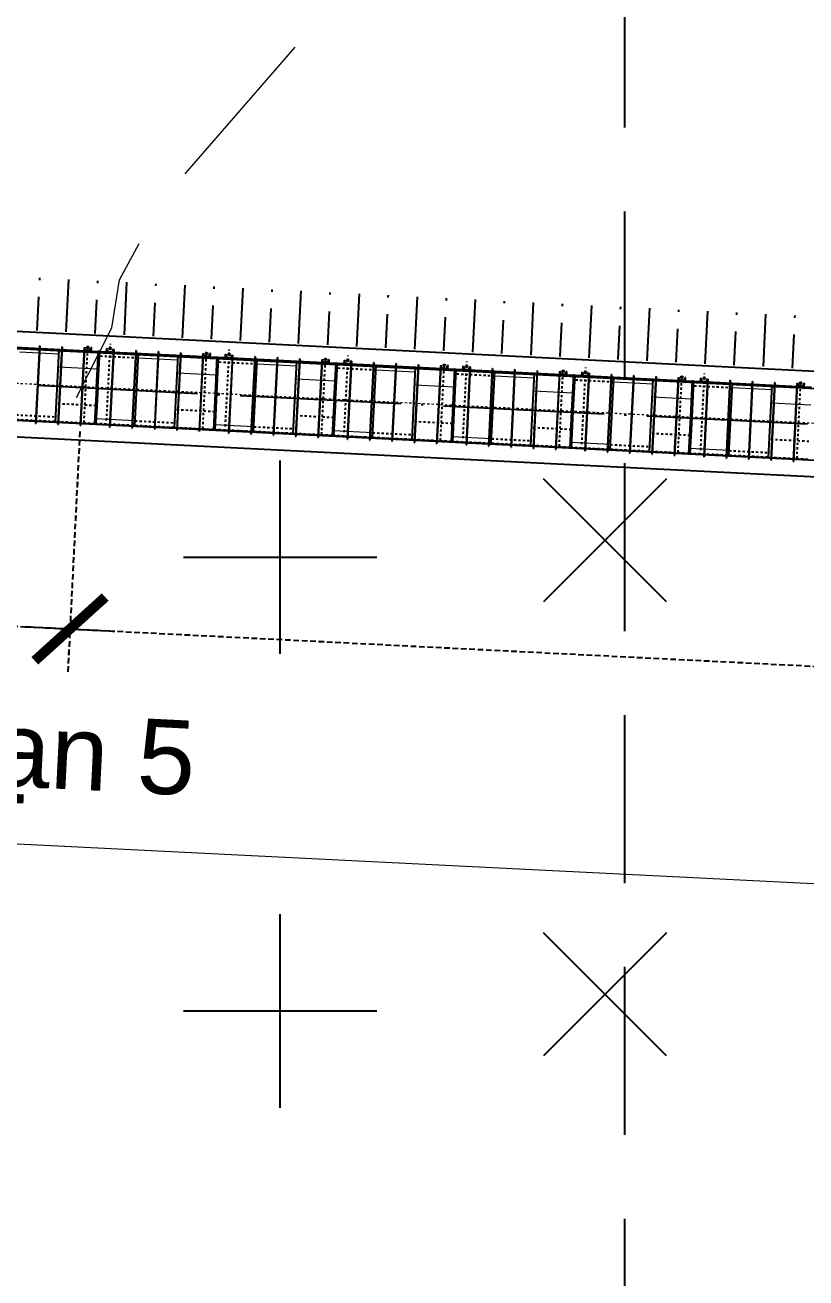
# Model space of a CAD drawing. Header units: inches. Extents: x 444671 to 463716, y 1783086 to 1794968.
# Drawn here: x 457645.7 to 457680.6, y 1787088.2 to 1787144.2 of the extents above; entities that cross this region are included whole.
import ezdxf

# ---------------------------------------------------------------- set-up
doc = ezdxf.new("R2010")
doc.units = ezdxf.units.IN
doc.header["$MEASUREMENT"] = 0
for name, pattern in [('ACAD_ISO04W100', [30, 24, -3, 0, -3]), ('CENTER', [2, 1.25, -0.25, 0.25, -0.25]), ('DASHED', [0.75, 0.5, -0.25]), ('DASHED2', [9.525, 6.35, -3.175]), ('HIDDEN', [0.375, 0.25, -0.125])]:
    doc.linetypes.add(name, pattern=pattern)
for name, color, linetype in [('4', 4, 'Continuous'), ('Bao', 137, 'Continuous'), ('CONGTRINH', 2, 'Continuous'), ('CTTRINH', 4, 'Continuous'), ('Dong', 252, 'HIDDEN'), ('KHUAT', 8, 'DASHED2'), ('Tam', 1, 'CENTER'), ('Thachhoc', 125, 'Continuous'), ('Tim', 1, 'ACAD_ISO04W100')]:
    doc.layers.add(name, color=color, linetype=linetype)
for name, color, linetype, lineweight in [('KYHIEU', 7, 'Continuous', 15), ('manh', 128, 'Continuous', 15), ('Texdoi', 40, 'Continuous', 15)]:
    doc.layers.add(name, color=color, linetype=linetype, lineweight=lineweight)
doc.styles.add('VNARIAL', font='')
doc.styles.get('VNARIAL').set_extended_font_data('.VnArial')
doc.linetypes.add('NEN_DA1', pattern='A,1.5,-0.15,["Y",Standard,S=0.2,R=0,X=-0.15,Y=-0.2],-0.005', length=1.655)
doc.dimstyles.new('1-1', dxfattribs={"dimtxt": 2, "dimasz": 2.5, "dimexe": 1, "dimexo": 0, "dimgap": 1, "dimtad": 1, "dimtoh": 1, "dimdec": 0, "dimzin": 0, "dimdsep": 46, "dimtxsty": 'Standard', "dimcen": 0.09, "dimclrd": 3, "dimclre": 3, "dimclrt": 4, "dimadec": 0, "dimazin": 0, "dimtfac": 1, "dimtdec": 0, "dimtmove": 0, "dimatfit": 0, "dimfxl": 0, "dimtolj": 1, "dimtzin": 0, "dimarcsym": 0})
doc.dimstyles.new('D2000', dxfattribs={"dimscale": 2, "dimtxt": 2, "dimasz": 1.5, "dimexe": 1, "dimexo": 1, "dimgap": 1, "dimtad": 1, "dimzin": 1, "dimdsep": 46, "dimtxsty": 'VNARIAL', "dimblk": 'ARCHTICK', "dimcen": 1.5, "dimdle": 1, "dimclrd": 140, "dimclre": 140, "dimclrt": 3, "dimadec": 0, "dimazin": 3, "dimtfac": 1, "dimtix": 1, "dimtmove": 2, "dimatfit": 3, "dimfxl": 0, "dimtolj": 1, "dimtzin": 0, "dimarcsym": 0})

# ---------------------------------------------------------------- blocks, each defined once
blk = doc.blocks.new('*D147')
at = {"layer": 'Bao', "color": 3, "lineweight": -2, "ltscale": 0.2, "transparency": 16777216}
for p, q in [((-579388, 29016), (-580498, 6848)), ((-340377, 17046), (-341488, -5121)), ((-576253, 8305), (-345566, -3248))]:
    blk.add_line(p, q, dxfattribs=at)
at = {"layer": 'Bao', "color": 3, "ltscale": 0.2, "transparency": 16777216}
for points in [[(-576219, 8998), (-576288, 7611), (-580415, 8513)], [(-345531, -2555), (-345600, -3942), (-341404, -3457)]]:
    blk.add_solid(points, dxfattribs=at)
at = {"layer": 'Defpoints', "color": 0, "ltscale": 0.2, "transparency": 16777216}
for p in [(-579388, 29016), (-340377, 17046), (-341404, -3457)]:
    blk.add_point(p, dxfattribs=at)
at = {"layer": 'Bao', "color": 4, "ltscale": 0.2, "transparency": 16777216, "insert": (-460717, 6365), "char_height": 3333.33, "attachment_point": 5, "rotation": 357.133}
blk.add_mtext('\\A1;{\\f.VnArial|b0|i0|c0|p34;Ph©n ®o¹n 5}', dxfattribs=at)
blk = doc.blocks.new('_ArchTick')
at = {"color": 0, "linetype": 'ByBlock', "const_width": 0.15}
blk.add_lwpolyline([(-0.5, -0.5), (0.5, 0.5)], dxfattribs=at)
blk = doc.blocks.new('*D114')
at = {"layer": 'Defpoints', "color": 0, "transparency": 16777216}
for p in [(457648.236, 1787128.02), (457760.439, 1787122.401), (457759.897, 1787111.585)]:
    blk.add_point(p, dxfattribs=at)
at = {"layer": 'Dong', "color": 140, "lineweight": -2, "transparency": 16777216}
for p, q in [((457648.136, 1787126.023), (457647.595, 1787115.206)), ((457760.339, 1787120.404), (457759.797, 1787109.587)), ((457645.697, 1787117.304), (457761.894, 1787111.485))]:
    blk.add_line(p, q, dxfattribs=at)
at = {"layer": 'Dong', "color": 140, "lineweight": -2, "transparency": 16777216, "xscale": 3, "yscale": 3, "zscale": 3}
for p, rotation in [((457647.695, 1787117.204), 177.1329963130595), ((457759.897, 1787111.585), 357.1329963130594)]:
    blk.add_blockref('_ArchTick', p, dxfattribs=dict(at, rotation=rotation))
at = {"layer": 'Dong', "color": 3, "transparency": 16777216, "insert": (457703.998, 1787118.433), "char_height": 4, "attachment_point": 5, "rotation": 357.133, "style": 'VNARIAL'}
blk.add_mtext('\\A1;112.34', dxfattribs=at)
blk = doc.blocks.new('*D128')
at = {"layer": 'Defpoints', "color": 0, "transparency": 16777216}
for p in [(457521.427, 1787134.354), (457648.236, 1787128.02), (457647.696, 1787117.204)]:
    blk.add_point(p, dxfattribs=at)
at = {"layer": 'Dong', "color": 140, "lineweight": -2, "transparency": 16777216}
for p, q in [((457521.328, 1787132.357), (457520.787, 1787121.54)), ((457648.137, 1787126.023), (457647.596, 1787115.206)), ((457518.89, 1787123.638), (457649.694, 1787117.104))]:
    blk.add_line(p, q, dxfattribs=at)
at = {"layer": 'Dong', "color": 140, "lineweight": -2, "transparency": 16777216, "xscale": 3, "yscale": 3, "zscale": 3}
for p, rotation in [((457520.887, 1787123.538), 177.1404552488368), ((457647.696, 1787117.204), 357.1404552488368)]:
    blk.add_blockref('_ArchTick', p, dxfattribs=dict(at, rotation=rotation))
at = {"layer": 'Dong', "color": 3, "transparency": 16777216, "insert": (457584.493, 1787124.408), "char_height": 4, "attachment_point": 5, "rotation": 357.1405, "style": 'VNARIAL'}
blk.add_mtext('\\A1;126.97', dxfattribs=at)
blk = doc.blocks.new('A$C491C4D06')
at = {"layer": 'Bao'}
for p, q in [((-457114.1, 24512.6), (-451834.7, 24248.2)), ((-454487.4, 24501.2), (-454473.4, 24500.5)), ((-453764.4, 21104.8), (-453602.5, 24336.7)), ((-453488.6, 24451.2), (-453474.6, 24450.5)), ((-452489.9, 24401.1), (-452475.9, 24400.4)), ((-452474.4, 24430.4), (-452481.9, 24280.6)), ((-452182.3, 24265.6), (-452174.8, 24415.4)), ((-452154.8, 24414.4), (-452174.8, 24415.4)), ((-452162.3, 24264.6), (-452154.8, 24414.4)), ((-451862.2, 24259.6), (-451943.5, 22635.6)), ((-451915.7, 22630.2), (-451834.7, 24248.2)), ((-451802.2, 24256.6), (-451883.6, 22632.6)), ((-451862.2, 24259.6), (-451802.2, 24256.6)), ((-451802.7, 24246.6), (-446523.4, 23982.2)), ((-451491.6, 24381.2), (-451499.1, 24231.4)), ((-451491.6, 24381.2), (-451471.6, 24380.2)), ((-451471.6, 24380.2), (-451479.2, 24230.4)), ((-451179.5, 24215.4), (-451172, 24365.2)), ((-451173.5, 24335.2), (-451159.5, 24334.5)), ((-450220.8, 20927.3), (-450058.9, 24159.3)), ((-450174.8, 24285.2), (-450160.8, 24284.5)), ((-449176, 24235.2), (-449162, 24234.5)), ((-448453, 20838.8), (-448291.1, 24070.7)), ((-448177.3, 24185.2), (-448163.3, 24184.5)), ((-447178.5, 24135.1), (-447164.5, 24134.4)), ((-447163, 24164.4), (-447170.6, 24014.6)), ((-446870.9, 23999.6), (-446863.4, 24149.4)), ((-446843.4, 24148.4), (-446863.4, 24149.4)), ((-446851, 23998.6), (-446843.4, 24148.4)), ((-446180.3, 24115.2), (-446187.8, 23965.4)), ((-446180.3, 24115.2), (-446160.3, 24114.2)), ((-446160.3, 24114.2), (-446167.8, 23964.4)), ((-445868.2, 23949.4), (-445860.7, 24099.2)), ((-445862.2, 24069.2), (-445848.2, 24068.5)), ((-446550.8, 23993.6), (-446632.2, 22369.6)), ((-446604.4, 22364.2), (-446523.4, 23982.2)), ((-446490.9, 23990.6), (-446572.2, 22366.6)), ((-446550.8, 23993.6), (-446490.9, 23990.6)), ((-446491.4, 23980.6), (-441212, 23716.2)), ((-444909.5, 20661.3), (-444747.6, 23893.3)), ((-444863.4, 24019.2), (-444849.5, 24018.5)), ((-443864.7, 23969.2), (-443850.7, 23968.5)), ((-443141.7, 20572.8), (-442979.8, 23804.7)), ((-442865.9, 23919.2), (-442852, 23918.5)), ((-441867.2, 23869.1), (-441853.2, 23868.4)), ((-441851.7, 23898.4), (-441859.2, 23748.6)), ((-441559.6, 23733.6), (-441552.1, 23883.4)), ((-441532.1, 23882.4), (-441552.1, 23883.4)), ((-441539.6, 23732.6), (-441532.1, 23882.4)), ((-441239.5, 23727.6), (-441320.8, 22103.6)), ((-441293.1, 22098.2), (-441212, 23716.2)), ((-441179.6, 23724.6), (-441260.9, 22100.6)), ((-441239.5, 23727.6), (-441179.6, 23724.6)), ((-441180.1, 23714.6), (-435900.7, 23450.2)), ((-440868.9, 23849.2), (-440876.4, 23699.4)), ((-440868.9, 23849.2), (-440849, 23848.2)), ((-440849, 23848.2), (-440856.5, 23698.4)), ((-440556.8, 23683.4), (-440549.3, 23833.2)), ((-440550.8, 23803.2), (-440536.9, 23802.5)), ((-439598.1, 20395.3), (-439436.2, 23627.3)), ((-439552.1, 23753.2), (-439538.1, 23752.5)), ((-438553.3, 23703.2), (-438539.4, 23702.5)), ((-437830.3, 20306.8), (-437668.5, 23538.7)), ((-437554.6, 23653.2), (-437540.6, 23652.5)), ((-436555.8, 23603.2), (-436541.9, 23602.5)), ((-436540.4, 23632.4), (-436547.9, 23482.6)), ((-436248.2, 23467.6), (-436240.7, 23617.4)), ((-436220.8, 23616.4), (-436240.7, 23617.4)), ((-436228.3, 23466.6), (-436220.8, 23616.4)), ((-435557.6, 23583.2), (-435565.1, 23433.4)), ((-435557.6, 23583.2), (-435537.6, 23582.2)), ((-435537.6, 23582.2), (-435545.1, 23432.4)), ((-435245.5, 23417.4), (-435238, 23567.2)), ((-435239.5, 23537.2), (-435225.5, 23536.5)), ((-435928.1, 23461.6), (-436009.5, 21837.6)), ((-435981.7, 21832.2), (-435900.7, 23450.2)), ((-435868.2, 23458.6), (-435949.5, 21834.6)), ((-435928.1, 23461.6), (-435868.2, 23458.6)), ((-435868.7, 23448.6), (-430589.3, 23184.2)), ((-434286.8, 20129.3), (-434124.9, 23361.3)), ((-434240.7, 23487.2), (-434226.8, 23486.5)), ((-433242, 23437.2), (-433228, 23436.5)), ((-432519, 20040.8), (-432357.1, 23272.7)), ((-432243.2, 23387.2), (-432229.3, 23386.5)), ((-431244.5, 23337.2), (-431230.5, 23336.5)), ((-431229, 23366.4), (-431236.5, 23216.6)), ((-430936.9, 23201.6), (-430929.4, 23351.4)), ((-430909.4, 23350.4), (-430929.4, 23351.4)), ((-430916.9, 23200.6), (-430909.4, 23350.4)), ((-430616.8, 23195.6), (-430698.1, 21571.6)), ((-430670.4, 21566.2), (-430589.3, 23184.2)), ((-430556.9, 23192.6), (-430638.2, 21568.6)), ((-430616.8, 23195.6), (-430556.9, 23192.6)), ((-430557.4, 23182.6), (-425278, 22918.2)), ((-430246.2, 23317.2), (-430253.8, 23167.4)), ((-430246.2, 23317.2), (-430226.3, 23316.2)), ((-430226.3, 23316.2), (-430233.8, 23166.4)), ((-429934.2, 23151.4), (-429926.6, 23301.2)), ((-429928.2, 23271.2), (-429914.2, 23270.5)), ((-428975.4, 19863.3), (-428813.6, 23095.3)), ((-428929.4, 23221.2), (-428915.4, 23220.5)), ((-427930.7, 23171.2), (-427916.7, 23170.5)), ((-427207.6, 19774.8), (-427045.8, 23006.7)), ((-426931.9, 23121.2), (-426917.9, 23120.5)), ((-425933.2, 23071.2), (-425919.2, 23070.5)), ((-425917.7, 23100.4), (-425925.2, 22950.6)), ((-425625.6, 22935.6), (-425618, 23085.4)), ((-425598.1, 23084.4), (-425618, 23085.4)), ((-425605.6, 22934.6), (-425598.1, 23084.4)), ((-424934.9, 23051.2), (-424942.4, 22901.4)), ((-424934.9, 23051.2), (-424914.9, 23050.2)), ((-424914.9, 23050.2), (-424922.4, 22900.4)), ((-424622.8, 22885.4), (-424615.3, 23035.2)), ((-424616.8, 23005.2), (-424602.8, 23004.5)), ((-423618.1, 22955.2), (-423604.1, 22954.5)), ((-451939.7, 22631.4), (-452021, 21007.4)), ((-451907.5, 22633.8), (-451989.3, 21001.9)), ((-451879.8, 22628.4), (-451961.1, 21004.4)), ((-451943.5, 22635.6), (-451883.6, 22632.6)), ((-451939.7, 22631.4), (-451879.8, 22628.4)), ((-451907.7, 22629.8), (-451907.6, 22631.8)), ((-425305.5, 22929.6), (-425386.8, 21305.6)), ((-425359, 21300.2), (-425278, 22918.2)), ((-425245.5, 22926.6), (-425326.9, 21302.6)), ((-425305.5, 22929.6), (-425245.5, 22926.6)), ((-425246, 22916.6), (-419966.6, 22652.2)), ((-423664.1, 19597.3), (-423502.2, 22829.3)), ((-422619.3, 22905.2), (-422605.3, 22904.5)), ((-421896.3, 19508.8), (-421734.4, 22740.7)), ((-421620.6, 22855.2), (-421606.6, 22854.5)), ((-420621.8, 22805.2), (-420607.8, 22804.5)), ((-420606.3, 22834.4), (-420613.8, 22684.6)), ((-420314.2, 22669.6), (-420306.7, 22819.4)), ((-420286.7, 22818.4), (-420306.7, 22819.4)), ((-420294.2, 22668.6), (-420286.7, 22818.4)), ((-446628.4, 22365.4), (-446709.7, 20741.4)), ((-446596.2, 22367.8), (-446677.9, 20735.9)), ((-446568.4, 22362.4), (-446649.8, 20738.4)), ((-446632.2, 22369.6), (-446572.2, 22366.6)), ((-446628.4, 22365.4), (-446568.4, 22362.4)), ((-446596.4, 22363.8), (-446596.3, 22365.8)), ((-441317, 22099.4), (-441398.4, 20475.4)), ((-441284.9, 22101.8), (-441366.6, 20469.9)), ((-441257.1, 22096.4), (-441338.4, 20472.4)), ((-441320.8, 22103.6), (-441260.9, 22100.6)), ((-441317, 22099.4), (-441257.1, 22096.4)), ((-441285.1, 22097.8), (-441285, 22099.8)), ((-436005.7, 21833.4), (-436087, 20209.5)), ((-435973.5, 21835.8), (-436055.3, 20203.9)), ((-435945.8, 21830.4), (-436027.1, 20206.5)), ((-436009.5, 21837.6), (-435949.5, 21834.6)), ((-436005.7, 21833.4), (-435945.8, 21830.4)), ((-435973.7, 21831.8), (-435973.6, 21833.8)), ((-457299.9, 21281.8), (-452020.5, 21017.4)), ((-430694.3, 21567.4), (-430775.7, 19943.5)), ((-430662.2, 21569.8), (-430743.9, 19937.9)), ((-430634.4, 21564.4), (-430715.7, 19940.5)), ((-430698.1, 21571.6), (-430638.2, 21568.6)), ((-430694.3, 21567.4), (-430634.4, 21564.4)), ((-430662.4, 21565.8), (-430662.3, 21567.8)), ((-425383, 21301.4), (-425464.3, 19677.5)), ((-425350.8, 21303.8), (-425432.6, 19671.9)), ((-425323.1, 21298.4), (-425404.4, 19674.5)), ((-425386.8, 21305.6), (-425326.9, 21302.6)), ((-425383, 21301.4), (-425323.1, 21298.4)), ((-425351, 21299.8), (-425350.9, 21301.8)), ((-454661.2, 21029.5), (-454647.3, 21028.8)), ((-453662.5, 20979.5), (-453648.5, 20978.8)), ((-452663.7, 20929.5), (-452649.8, 20928.8)), ((-452021, 21007.4), (-451961.1, 21004.4)), ((-451988.6, 21015.8), (-446709.2, 20751.4)), ((-451347.4, 20863.6), (-451333.4, 20862.9)), ((-450348.6, 20813.6), (-450334.7, 20812.9)), ((-449349.9, 20763.5), (-449335.9, 20762.8)), ((-448351.2, 20713.5), (-448337.2, 20712.8)), ((-446709.7, 20741.4), (-446649.8, 20738.4)), ((-446677.2, 20749.8), (-441397.9, 20485.4)), ((-447352.4, 20663.5), (-447338.4, 20662.8)), ((-446036.1, 20597.6), (-446022.1, 20596.9)), ((-445037.3, 20547.6), (-445023.3, 20546.9)), ((-444038.6, 20497.5), (-444024.6, 20496.8)), ((-443039.8, 20447.5), (-443025.8, 20446.8)), ((-442041.1, 20397.5), (-442027.1, 20396.8)), ((-441398.4, 20475.4), (-441338.4, 20472.4)), ((-441365.9, 20483.8), (-436086.5, 20219.4)), ((-440724.7, 20331.6), (-440710.7, 20330.9)), ((-439726, 20281.6), (-439712, 20280.9)), ((-438727.2, 20231.5), (-438713.2, 20230.8)), ((-437728.5, 20181.5), (-437714.5, 20180.8)), ((-436087, 20209.5), (-436027.1, 20206.5)), ((-436054.6, 20217.9), (-430775.2, 19953.4)), ((-436729.7, 20131.5), (-436715.7, 20130.8)), ((-435413.4, 20065.6), (-435399.4, 20064.9)), ((-434414.6, 20015.6), (-434400.6, 20014.9)), ((-433415.9, 19965.5), (-433401.9, 19964.8)), ((-432417.1, 19915.5), (-432403.1, 19914.8)), ((-431418.4, 19865.5), (-431404.4, 19864.8)), ((-430775.7, 19943.5), (-430715.7, 19940.5)), ((-430743.2, 19951.9), (-425463.8, 19687.4)), ((-430102, 19799.6), (-430088, 19798.9)), ((-429103.3, 19749.6), (-429089.3, 19748.9)), ((-428104.5, 19699.6), (-428090.5, 19698.9)), ((-427105.8, 19649.5), (-427091.8, 19648.8)), ((-426107, 19599.5), (-426093, 19598.8)), ((-425464.3, 19677.5), (-425404.4, 19674.5)), ((-425431.9, 19685.9), (-420152.5, 19421.5)), ((-424790.7, 19533.6), (-424776.7, 19532.9)), ((-423791.9, 19483.6), (-423777.9, 19482.9)), ((-422793.2, 19433.6), (-422779.2, 19432.9)), ((-421794.4, 19383.5), (-421780.5, 19382.8)), ((-420795.7, 19333.5), (-420781.7, 19332.8))]:
    blk.add_line(p, q, dxfattribs=at)
at = {"layer": 'Bao', "ltscale": 0.2}
for p, q in [((-454487.4, 24501.2), (-454661.2, 21029.5)), ((-454473.4, 24500.5), (-454647.3, 21028.8)), ((-453488.6, 24451.2), (-453662.5, 20979.5)), ((-453474.6, 24450.5), (-453648.5, 20978.8)), ((-452489.9, 24401.1), (-452663.7, 20929.5)), ((-452475.9, 24400.4), (-452649.8, 20928.8)), ((-451826.7, 24247.8), (-451802.7, 24246.6)), ((-451173.5, 24335.2), (-451347.4, 20863.6)), ((-451159.5, 24334.5), (-451333.4, 20862.9)), ((-450174.8, 24285.2), (-450348.6, 20813.6)), ((-450160.8, 24284.5), (-450334.7, 20812.9)), ((-449176, 24235.2), (-449349.9, 20763.5)), ((-449162, 24234.5), (-449335.9, 20762.8)), ((-448177.3, 24185.2), (-448351.2, 20713.5)), ((-448163.3, 24184.5), (-448337.2, 20712.8)), ((-447178.5, 24135.1), (-447352.4, 20663.5)), ((-447164.5, 24134.4), (-447338.4, 20662.8)), ((-445862.2, 24069.2), (-446036.1, 20597.6)), ((-445848.2, 24068.5), (-446022.1, 20596.9)), ((-446515.4, 23981.8), (-446491.4, 23980.6)), ((-444863.4, 24019.2), (-445037.3, 20547.6)), ((-444849.5, 24018.5), (-445023.3, 20546.9)), ((-443864.7, 23969.2), (-444038.6, 20497.5)), ((-443850.7, 23968.5), (-444024.6, 20496.8)), ((-442865.9, 23919.2), (-443039.8, 20447.5)), ((-442852, 23918.5), (-443025.8, 20446.8)), ((-441867.2, 23869.1), (-442041.1, 20397.5)), ((-441853.2, 23868.4), (-442027.1, 20396.8)), ((-441204, 23715.8), (-441180.1, 23714.6)), ((-440550.8, 23803.2), (-440724.7, 20331.6)), ((-440536.9, 23802.5), (-440710.7, 20330.9)), ((-439552.1, 23753.2), (-439726, 20281.6)), ((-439538.1, 23752.5), (-439712, 20280.9)), ((-438553.3, 23703.2), (-438727.2, 20231.5)), ((-438539.4, 23702.5), (-438713.2, 20230.8)), ((-437554.6, 23653.2), (-437728.5, 20181.5)), ((-437540.6, 23652.5), (-437714.5, 20180.8)), ((-436555.8, 23603.2), (-436729.7, 20131.5)), ((-436541.9, 23602.5), (-436715.7, 20130.8)), ((-435239.5, 23537.2), (-435413.4, 20065.6)), ((-435225.5, 23536.5), (-435399.4, 20064.9)), ((-435892.7, 23449.8), (-435868.7, 23448.6)), ((-434240.7, 23487.2), (-434414.6, 20015.6)), ((-434226.8, 23486.5), (-434400.6, 20014.9)), ((-433242, 23437.2), (-433415.9, 19965.5)), ((-433228, 23436.5), (-433401.9, 19964.8)), ((-432243.2, 23387.2), (-432417.1, 19915.5)), ((-432229.3, 23386.5), (-432403.1, 19914.8)), ((-431244.5, 23337.2), (-431418.4, 19865.5)), ((-431230.5, 23336.5), (-431404.4, 19864.8)), ((-430581.3, 23183.8), (-430557.4, 23182.6)), ((-429928.2, 23271.2), (-430102, 19799.6)), ((-429914.2, 23270.5), (-430088, 19798.9)), ((-428929.4, 23221.2), (-429103.3, 19749.6)), ((-428915.4, 23220.5), (-429089.3, 19748.9)), ((-427930.7, 23171.2), (-428104.5, 19699.6)), ((-427916.7, 23170.5), (-428090.5, 19698.9)), ((-426931.9, 23121.2), (-427105.8, 19649.5)), ((-426917.9, 23120.5), (-427091.8, 19648.8)), ((-425933.2, 23071.2), (-426107, 19599.5)), ((-425919.2, 23070.5), (-426093, 19598.8)), ((-424616.8, 23005.2), (-424790.7, 19533.6)), ((-424602.8, 23004.5), (-424776.7, 19532.9)), ((-423618.1, 22955.2), (-423791.9, 19483.6)), ((-423604.1, 22954.5), (-423777.9, 19482.9)), ((-425270, 22917.8), (-425246, 22916.6)), ((-422619.3, 22905.2), (-422793.2, 19433.6)), ((-422605.3, 22904.5), (-422779.2, 19432.9)), ((-421620.6, 22855.2), (-421794.4, 19383.5)), ((-421606.6, 22854.5), (-421780.5, 19382.8)), ((-420621.8, 22805.2), (-420795.7, 19333.5)), ((-420607.8, 22804.5), (-420781.7, 19332.8))]:
    blk.add_line(p, q, dxfattribs=at)
at = {"layer": 'Bao'}
for centre in [(-452324.6, 24422.9), (-451321.8, 24372.7), (-447013.2, 24156.9), (-446010.5, 24106.7), (-441701.9, 23890.9), (-440699.1, 23840.7), (-436390.5, 23624.9), (-435387.8, 23574.7), (-431079.2, 23358.9), (-430076.5, 23308.7), (-425767.9, 23092.9), (-424765.1, 23042.7), (-420456.5, 22826.9)]:
    blk.add_circle(centre, 40, dxfattribs=at)
for centre in [(-452324.6, 24422.9), (-451321.8, 24372.7), (-447013.2, 24156.9), (-446010.5, 24106.7), (-441701.9, 23890.9), (-440699.1, 23840.7), (-436390.5, 23624.9), (-435387.8, 23574.7), (-431079.2, 23358.9), (-430076.5, 23308.7), (-425767.9, 23092.9), (-424765.1, 23042.7), (-420456.5, 22826.9)]:
    blk.add_arc(centre, 150, 357.13284, 177.13284, dxfattribs=at)
at = {"layer": 'KHUAT', "ltscale": 5}
for p, q in [((-457139, 24495.8), (-451835.6, 24230.2)), ((-451907.5, 22633.8), (-451826.7, 24247.8)), ((-451827.6, 24229.8), (-446524.3, 23964.2)), ((-450069.9, 23941), (-451837.6, 24029.6)), ((-446596.2, 22367.8), (-446515.4, 23981.8)), ((-444758.5, 23675), (-446526.3, 23763.6)), ((-446516.3, 23963.8), (-441212.9, 23698.2)), ((-441284.9, 22101.8), (-441204, 23715.8)), ((-441204.9, 23697.8), (-435901.6, 23432.2)), ((-439447.2, 23409), (-441215, 23497.6)), ((-435973.5, 21835.8), (-435892.7, 23449.8)), ((-434135.8, 23143), (-435903.6, 23231.6)), ((-435893.6, 23431.8), (-430590.2, 23166.2)), ((-430662.2, 21569.8), (-430581.3, 23183.8)), ((-428824.5, 22877), (-430592.3, 22965.6)), ((-430582.2, 23165.8), (-425278.9, 22900.2)), ((-451915.7, 22630.2), (-451996.6, 21016.2)), ((-425350.8, 21303.8), (-425270, 22917.8)), ((-423513.1, 22611), (-425280.9, 22699.6)), ((-425270.9, 22899.8), (-419967.5, 22634.2)), ((-451956.5, 21817.2), (-453724.2, 21905.8)), ((-446604.4, 22364.2), (-446685.2, 20750.2)), ((-441293.1, 22098.2), (-441373.9, 20484.2)), ((-435981.7, 21832.2), (-436062.5, 20218.2)), ((-457299, 21299.8), (-451995.7, 21034.2)), ((-455521.2, 21411.5), (-453753.4, 21323)), ((-446645.1, 21551.2), (-448412.9, 21639.8)), ((-441333.8, 21285.2), (-443101.6, 21373.8)), ((-430670.4, 21566.2), (-430751.2, 19952.2)), ((-425359, 21300.2), (-425439.9, 19686.2)), ((-452020.5, 21017.4), (-451996.6, 21016.2)), ((-451987.7, 21033.8), (-446684.3, 20768.2)), ((-450209.9, 21145.5), (-448442.1, 21057)), ((-446709.2, 20751.4), (-446685.2, 20750.2)), ((-446676.3, 20767.8), (-441373, 20502.2)), ((-444898.5, 20879.5), (-443130.7, 20791)), ((-436022.4, 21019.2), (-437790.2, 21107.8)), ((-430711.1, 20753.2), (-432478.9, 20841.8)), ((-441397.9, 20485.4), (-441373.9, 20484.2)), ((-441365, 20501.8), (-436061.6, 20236.2)), ((-439587.2, 20613.5), (-437819.4, 20525)), ((-436086.5, 20219.4), (-436062.5, 20218.2)), ((-436053.7, 20235.8), (-430750.3, 19970.2)), ((-434275.8, 20347.5), (-432508.1, 20259)), ((-425399.7, 20487.2), (-427167.5, 20575.8)), ((-420088.4, 20221.3), (-421856.2, 20309.8)), ((-430775.2, 19953.4), (-430751.2, 19952.2)), ((-430742.3, 19969.8), (-425439, 19704.2)), ((-428964.5, 20081.6), (-427196.7, 19993)), ((-425463.8, 19687.4), (-425439.9, 19686.2)), ((-425431, 19703.8), (-420127.6, 19438.2)), ((-423653.2, 19815.6), (-421885.4, 19727))]:
    blk.add_line(p, q, dxfattribs=at)
at = {"layer": 'manh', "color": 1, "linetype": 'CENTER', "ltscale": 0.05}
blk.add_line((0.1, 0), (-685750.1, 34342.8), dxfattribs=at)
at = {"layer": 'manh'}
for p, q in [((-453613.4, 24118.5), (-455381.2, 24207)), ((-451874.8, 23447.2), (-453642.6, 23535.7)), ((-448302.1, 23852.5), (-450069.9, 23941)), ((-442990.7, 23586.5), (-444758.5, 23675)), ((-446563.5, 23181.2), (-448331.3, 23269.7)), ((-441252.1, 22915.2), (-443019.9, 23003.7)), ((-437679.4, 23320.5), (-439447.2, 23409)), ((-432368, 23054.5), (-434135.8, 23143)), ((-435940.8, 22649.2), (-437708.6, 22737.7)), ((-430629.4, 22383.2), (-432397.2, 22471.7)), ((-427056.7, 22788.5), (-428824.5, 22877)), ((-421745.4, 22522.5), (-423513.1, 22611)), ((-425318.1, 22117.2), (-427085.9, 22205.7)), ((-420006.8, 21851.2), (-421774.5, 21939.7)), ((-450209.9, 21145.5), (-451977.7, 21234.1)), ((-444898.5, 20879.5), (-446666.3, 20968.1)), ((-439587.2, 20613.5), (-441355, 20702.1)), ((-434275.8, 20347.5), (-436043.6, 20436.1)), ((-428964.5, 20081.6), (-430732.3, 20170.1)), ((-423653.2, 19815.6), (-425420.9, 19904.1))]:
    blk.add_line(p, q, dxfattribs=at)
at = {"layer": 'Tam', "ltscale": 3}
for p, q in [((-452492.8, 21063.1), (-452321.2, 24489.9)), ((-451482.6, 21162.7), (-451311, 24589.5)), ((-447181.5, 20797.1), (-447009.9, 24223.9)), ((-446171.3, 20896.7), (-445999.6, 24323.5)), ((-441870.2, 20531.1), (-441698.5, 23957.9)), ((-440859.9, 20630.7), (-440688.3, 24057.5)), ((-436558.8, 20265.1), (-436387.2, 23691.9)), ((-435548.6, 20364.7), (-435376.9, 23791.5)), ((-430237.2, 20098.7), (-430065.6, 23525.5)), ((-431247.5, 19999.1), (-431075.9, 23425.9)), ((-425936.1, 19733.1), (-425764.5, 23159.9)), ((-424925.9, 19832.7), (-424754.3, 23259.5)), ((-420624.8, 19467.1), (-420453.2, 22893.9))]:
    blk.add_line(p, q, dxfattribs=at)
at = {"layer": 'Tam'}
for p, q in [((-452387, 24426), (-452262.1, 24419.8)), ((-451384.3, 24375.8), (-451259.4, 24369.6)), ((-447075.7, 24160), (-446950.8, 24153.8)), ((-446072.9, 24109.8), (-445948, 24103.6)), ((-441764.3, 23894), (-441639.4, 23887.8)), ((-440761.6, 23843.8), (-440636.7, 23837.6)), ((-436453, 23628), (-436328.1, 23621.8)), ((-435450.2, 23577.8), (-435325.4, 23571.6)), ((-431141.6, 23362), (-431016.8, 23355.8)), ((-430138.9, 23311.8), (-430014, 23305.6)), ((-425830.3, 23096), (-425705.4, 23089.8)), ((-424827.6, 23045.8), (-424702.7, 23039.6)), ((-420519, 22830.1), (-420394.1, 22823.8))]:
    blk.add_line(p, q, dxfattribs=at)
at = {"layer": 'Bao', "ltscale": 0.2}
dim = blk.add_aligned_dim(p1=(-579387.9, 29016.1), p2=(-340377.4, 17046.3), distance=-20528.8, text='{\\f.VnArial|b0|i0|c0|p34;Ph©n ®o¹n 5}', dimstyle='1-1', override={"dimscale": 1666.666721, "dimlfac": -1}, dxfattribs=at)
dim.commit()
dim.dimension.update_dxf_attribs({"geometry": '*D147', "text_midpoint": (-460717.3, 6364.8)})

msp = doc.modelspace()

# ---------------------------------------------------------------- linework, layer by layer
at = {"layer": '4', "linetype": 'NEN_DA1', "ltscale": 8}
msp.add_line((458100.8648, 1787107.7053), (457415.1157, 1787141.9927), dxfattribs=at)
msp.add_lwpolyline([(457398.5161, 1787262.3681), (457398.5161, 1787138.1253), (458100.9174, 1787103.0053)], dxfattribs=at)
at = {"layer": 'CONGTRINH', "ltscale": 10}
for points in [[(457415.1468, 1787141.2402), (458100.896, 1787106.9528)], [(457414.987, 1787138.0442), (458100.7362, 1787103.7568)]]:
    msp.add_lwpolyline(points, dxfattribs=at)
at = {"layer": 'CTTRINH', "color": 4, "linetype": 'ByBlock'}
for p, q in [((457647.5302, 1787130.4679), (457647.6465, 1787132.815)), ((457650.127, 1787130.3391), (457650.2434, 1787132.6862)), ((457652.7238, 1787130.2104), (457652.8402, 1787132.5575)), ((457655.3206, 1787130.0816), (457655.437, 1787132.4287)), ((457657.9174, 1787129.9528), (457658.0338, 1787132.2999)), ((457660.5142, 1787129.8241), (457660.6306, 1787132.1712)), ((457663.111, 1787129.6953), (457663.2274, 1787132.0424)), ((457665.7078, 1787129.5665), (457665.8242, 1787131.9136)), ((457668.3046, 1787129.4378), (457668.421, 1787131.7849)), ((457670.9014, 1787129.309), (457671.0178, 1787131.6561)), ((457673.4983, 1787129.1802), (457673.6146, 1787131.5273)), ((457676.0951, 1787129.0514), (457676.2115, 1787131.3986)), ((457678.6919, 1787128.9227), (457678.8083, 1787131.2698))]:
    msp.add_line(p, q, dxfattribs=at)
at = {"layer": 'Dong', "ltscale": 30}
msp.add_line((457672.4938, 1787038.3548), (457672.4938, 1787231.0312), dxfattribs=at)
at = {"layer": 'Dong', "color": 3, "ltscale": 6}
for p, q in [((457646.2318, 1787130.5323), (457646.3481, 1787132.8794)), ((457648.8286, 1787130.4035), (457648.945, 1787132.7506)), ((457651.4254, 1787130.2747), (457651.5418, 1787132.6219)), ((457654.0222, 1787130.146), (457654.1386, 1787132.4931)), ((457656.619, 1787130.0172), (457656.7354, 1787132.3643)), ((457659.2158, 1787129.8884), (457659.3322, 1787132.2356)), ((457661.8126, 1787129.7597), (457661.929, 1787132.1068)), ((457664.4094, 1787129.6309), (457664.5258, 1787131.978)), ((457667.0062, 1787129.5021), (457667.1226, 1787131.8493)), ((457669.603, 1787129.3734), (457669.7194, 1787131.7205)), ((457672.1998, 1787129.2446), (457672.3162, 1787131.5917)), ((457674.7967, 1787129.1158), (457674.913, 1787131.4629)), ((457677.3935, 1787128.9871), (457677.5099, 1787131.3342)), ((457679.9903, 1787128.8583), (457680.1067, 1787131.2054))]:
    msp.add_line(p, q, dxfattribs=at)
at = {"layer": 'KYHIEU', "linetype": 'DASHED', "lineweight": 13, "ltscale": 15, "flags": 128}
msp.add_lwpolyline([(457647.9935, 1787127.5408), (457649.5684, 1787130.6489), (457649.9141, 1787132.7977), (457651.8347, 1787136.3663), (457665.3551, 1787151.9068), (457675.3785, 1787168.3275), (457688.2084, 1787178.3401), (457704.2458, 1787195.5619), (457711.4626, 1787207.577)], dxfattribs=at)
at = {"layer": 'Thachhoc'}
for points in [[(457657.0867, 1787116.0905), (457657.0867, 1787124.7305)], [(457674.3661, 1787118.4083), (457668.8677, 1787123.9068)], [(457674.3661, 1787123.9068), (457668.8677, 1787118.4083)], [(457652.7667, 1787120.4105), (457661.4067, 1787120.4105)], [(457657.0867, 1787095.8195), (457657.0867, 1787104.4595)], [(457674.3661, 1787098.1373), (457668.8677, 1787103.6358)], [(457674.3661, 1787103.6358), (457668.8677, 1787098.1373)], [(457652.7667, 1787100.1395), (457661.4067, 1787100.1395)]]:
    msp.add_lwpolyline(points, dxfattribs=at)
at = {"layer": 'Tim', "ltscale": 0.3}
msp.add_lwpolyline([(457400.8161, 1787140.3548), (458100.8161, 1787105.3548)], dxfattribs=at)

# ---------------------------------------------------------------- block references
at = {"layer": 'Texdoi', "xscale": 0.0009999999892897904, "yscale": 0.0009999999310821295, "zscale": 0.001}
msp.add_blockref('A$C491C4D06', (458100.8161, 1787105.3548), dxfattribs=at)

# ---------------------------------------------------------------- dimensions: what is measured, and where the dimension line sits
at = {"layer": 'Dong'}
for p1, p2, picture, middle in [((457521.4274, 1787134.3543), (457648.2364, 1787128.0202), '*D128', (457584.4933, 1787124.4081)), ((457648.2364, 1787128.0202), (457760.4386, 1787122.4011), '*D114', (457703.9981, 1787118.4329))]:
    dim = msp.add_aligned_dim(p1=p1, p2=p2, distance=-10.8299, dimstyle='D2000', dxfattribs=at)
    dim.commit()
    dim.dimension.update_dxf_attribs({"geometry": picture, "text_midpoint": middle})

doc.saveas('drawing.dxf')
